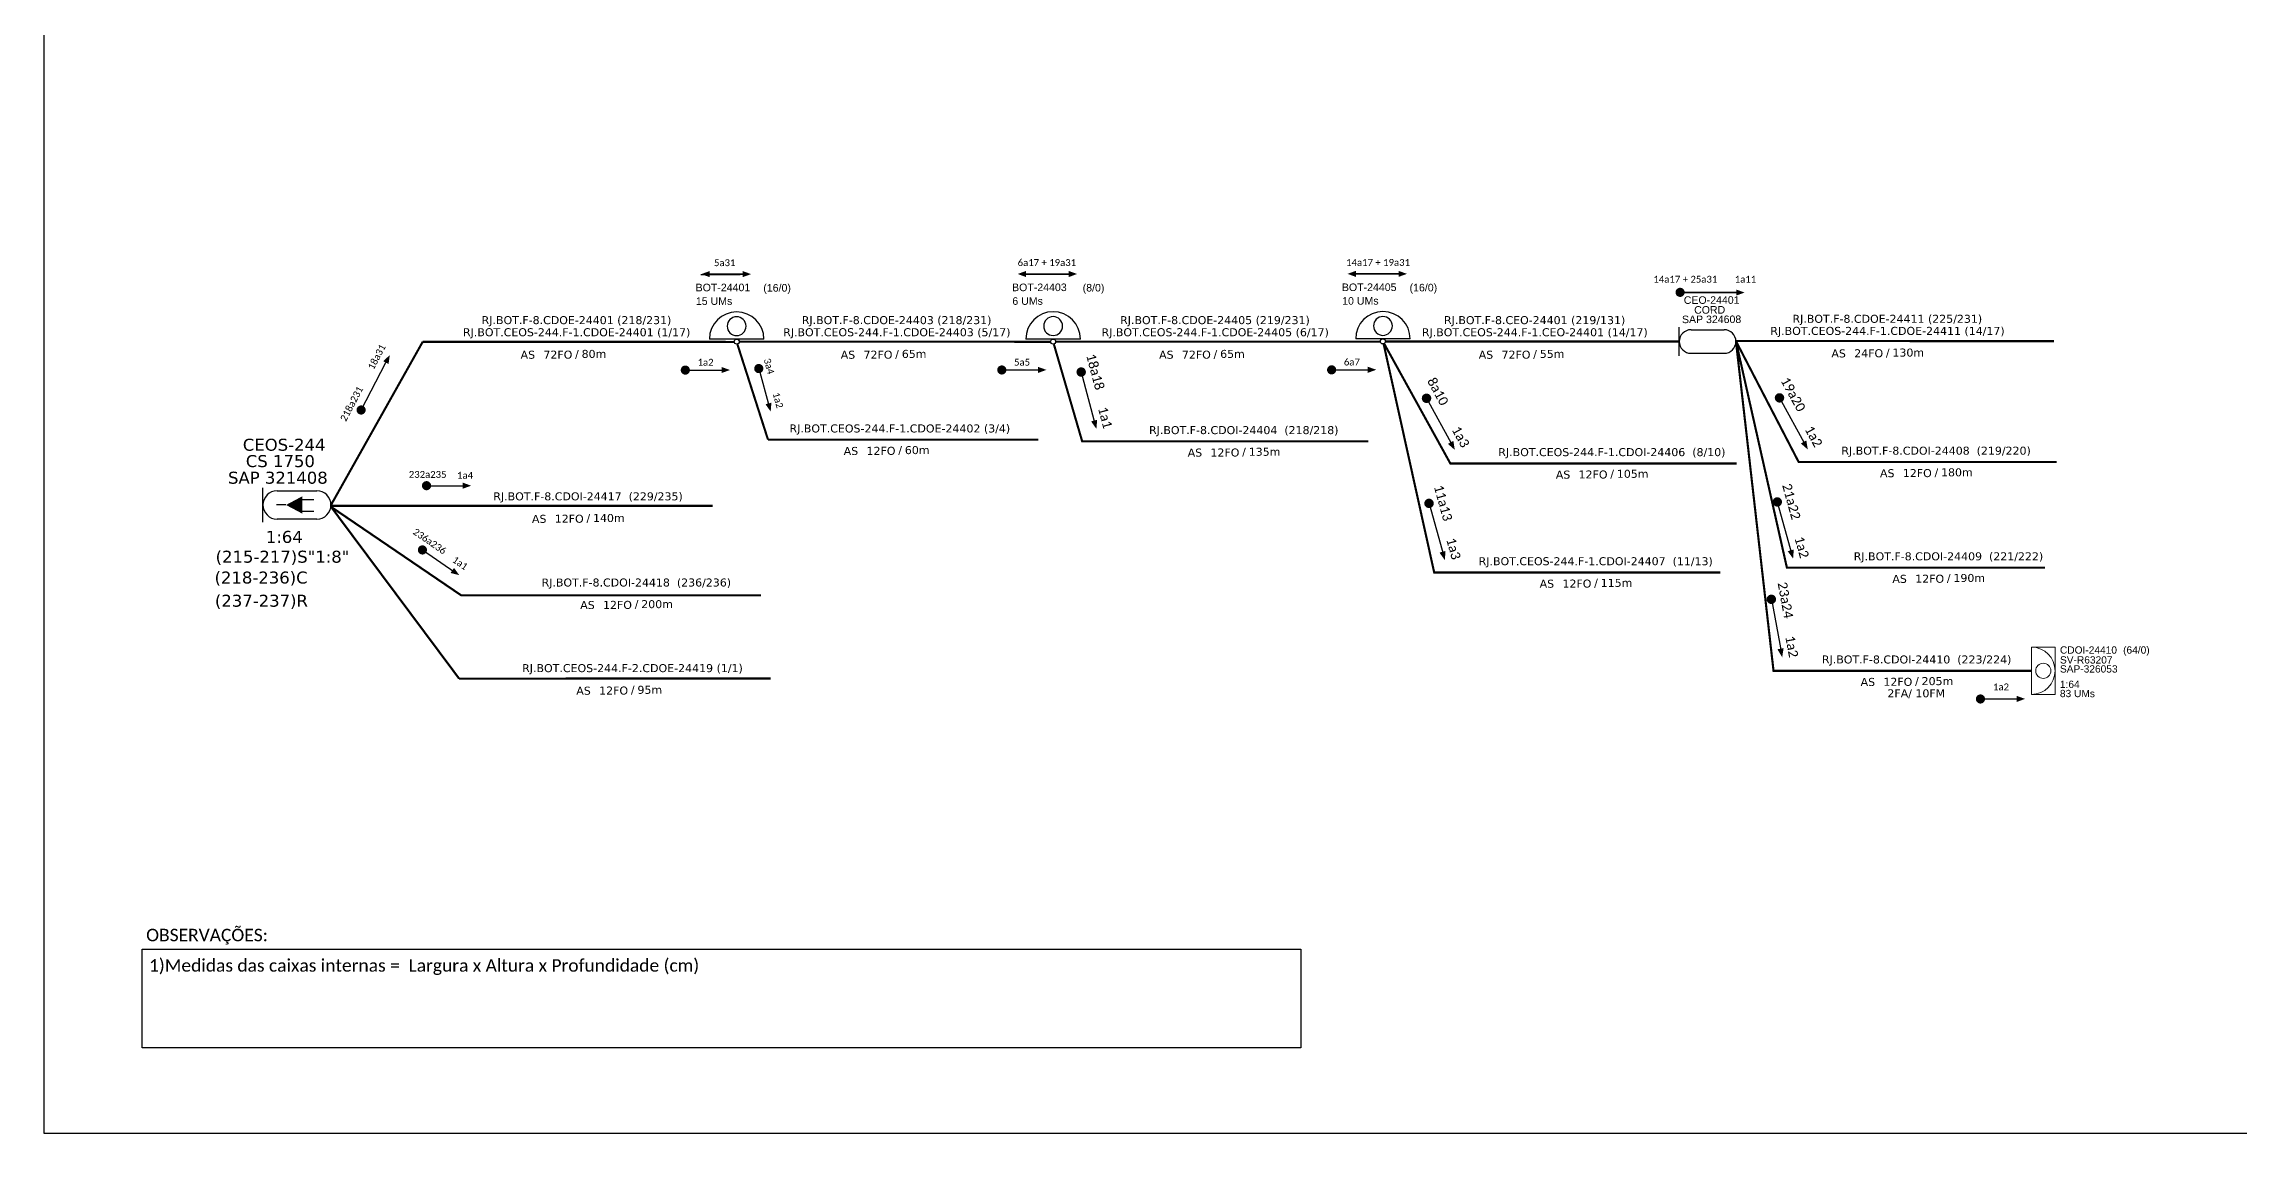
# Model space of a CAD drawing. Extents: x -4 to 837, y 1 to 595.
# Drawn here: x -4 to 523, y 1 to 263 of the extents above; entities that cross this region are included whole.
import ezdxf
from ezdxf.enums import TextEntityAlignment as Align

# ---------------------------------------------------------------- set-up
doc = ezdxf.new("R2010")
doc.units = 0
for name, color, linetype, lineweight in [("20.0-LEGENDA DOS CDO'S", 1, 'Continuous', 0), ('20.1-CDO_INTERIOR', 1, 'Continuous', 0), ('20.2-CDO_POSTE', 1, 'Continuous', 5), ('40.1-ETIQUETAS', 1, 'Continuous', 20)]:
    doc.layers.add(name, color=color, linetype=linetype, lineweight=lineweight)
for name, color, linetype in [('20.4-CEOS', 1, 'Continuous'), ('CAP a instalar', 1, 'Continuous'), ('CD a instalar', 1, 'Continuous'), ('SETA', 7, 'Continuous'), ('texto', 255, 'Continuous')]:
    doc.layers.add(name, color=color, linetype=linetype)
doc.styles.add('ARIAL', font='arial.ttf')
doc.styles.add('MtXpl_Calibri', font='calibri.ttf')
doc.styles.add('siredit', font='verdana.ttf')
doc.styles.add('WMF-Calibri0', font='calibri.ttf')
doc.linetypes.add('FENCELINE1', pattern='A,0.25,-0.1,[133,ltypeshp.shx,S=0.1,R=0,X=-0.1,Y=0],-0.1,1', length=1.45)

# ---------------------------------------------------------------- blocks, each defined once
blk = doc.blocks.new('ETIQUETA_RS5F')
at = {"layer": '40.1-ETIQUETAS', "color": 0, "style": 'siredit'}
blk.add_text('/', height=1.5, dxfattribs=at).set_placement((1.58, -1.95), align=Align.MIDDLE_RIGHT)
for tag, p in [('ETIQUETA_R_PRIMARIA', (1.21, 4.1)), ('ETIQUETA_R_SECUNDARIA', (1.21, 2.1)), ('F_ATIVAS/F_MORTAS', (1.14, -4.24))]:
    blk.add_attdef(tag, text='', height=1.5, dxfattribs=at).set_placement(p, align=Align.MIDDLE_CENTER)
for tag, p in [('TIPO_CABO', (-6.58, -2.12)), ('CAP_CABO', (0.4, -2.09))]:
    blk.add_attdef(tag, text='', height=1.5, dxfattribs=at).set_placement(p, align=Align.MIDDLE_RIGHT)
blk.add_attdef('METROS', text='', height=1.5, dxfattribs=at).set_placement((2.14, -1.95), align=Align.MIDDLE_LEFT)
for tag, p in [('FUSÃO_1', (0.85, -8.39)), ('FUSÃO_2', (0.85, -10.6)), ('FUSÃO_3', (0.85, -12.93)), ('FUSÃO_4', (0.85, -15.14)), ('FUSÃO_5', (0.85, -17.16))]:
    blk.add_attdef(tag, text='', height=1.5, dxfattribs=at).set_placement(p, align=Align.CENTER)
blk = doc.blocks.new('CDOE-TEXTO PADRÃO')
at = {"layer": "20.0-LEGENDA DOS CDO'S", "color": 0, "style": 'ARIAL'}
for tag, p in [('CDO_N', (0.49, 7.39)), ('CORDOALHA', (0.5, 4.33)), ('SAP', (0.51, 1.67)), ('SPLITER_1', (0.59, -0.91)), ('SPLITER_2', (0.6, -3.55)), ('(XX-XX_F)S', (0.54, -8.29)), ('(XX-XX_L)S', (0.55, -10.83)), ('UMS', (0.55, -13.15))]:
    blk.add_attdef(tag, p, '', height=1.7, rotation=0.118, dxfattribs=at)
blk.add_attdef('FIBRAS_UTILIZADAS', text='', height=1.7, rotation=0.118, dxfattribs=at).set_placement((19.77, 7.43), align=Align.CENTER)

msp = doc.modelspace()

# ---------------------------------------------------------------- linework, layer by layer
for p, q in [((-3.83, 595.26), (-3.83, 1.26)), ((-3.83, 1.26), (837.17, 1.26))]:
    msp.add_line(p, q)
at = {"color": 7}
for p, q in [((169.05, 191.93), (155.96, 191.93)), ((245.03, 191.96), (231.95, 191.96)), ((324.22, 191.99), (311.14, 191.99))]:
    msp.add_line(p, q, dxfattribs=at)
for points, const_width in [([(388.48, 203.17, 1), (389.58, 203.17, 1)], 1.1), ([(149.63, 184.5, 1), (150.73, 184.5, 1)], 1.1), ([(167.67, 185.4, 1), (167.96, 184.34, 1)], 1.1), ([(225.62, 184.53, 1), (226.72, 184.53, 1)], 1.1), ([(245.08, 184.58, 1), (245.37, 183.49, 1)], 1.13), ([(304.81, 184.56, 1), (305.91, 184.56, 1)], 1.1), ([(327.99, 178.28, 1), (328.3, 177.19, 1)], 1.13), ([(412.62, 178.32, 1), (413.17, 177.34, 1)], 1.13), ([(328.59, 153.04, 1), (328.9, 151.95, 1)], 1.13), ([(412.21, 153.38, 1), (412.52, 152.3, 1)], 1.13), ([(410.83, 130.01, 1), (411.04, 128.9, 1)], 1.13)]:
    msp.add_lwpolyline(points, format="xyb", close=True, dxfattribs=dict(at, const_width=const_width))
at = {"const_width": 1.1}
for points in [[(72.08, 174.43, 1), (72.59, 175.4, 1)], [(87.49, 156.74, 1), (88.59, 156.74, 1)], [(86.6, 141.62, 1), (87.51, 141, 1)], [(460.6, 105.52, 1), (461.7, 105.52, 1)]]:
    msp.add_lwpolyline(points, format="xyb", close=True, dxfattribs=at)
at = {"color": 0}
msp.add_lwpolyline([(19.73, 45.46), (297.98, 45.46), (297.98, 21.75), (19.73, 21.75)], close=True, dxfattribs=at)
at = {"color": 7}
for centre, major_axis, start_param, end_param in [((162.5, 191.93), (-4.63, 4.63), 3.926991, 7.068583), ((162.5, 195.04), (-1.6, 1.6), 3.926991, 10.210176), ((238.49, 191.96), (-4.63, 4.63), 3.926991, 7.068583), ((238.49, 195.07), (-1.6, 1.6), 3.926991, 10.210176), ((317.68, 191.99), (-4.63, 4.63), 3.926991, 7.068583), ((317.68, 195.1), (-1.6, 1.6), 3.926991, 10.210176), ((162.51, 191.33), (0.428, 0.428), 5.497787, 11.780972), ((238.49, 191.35), (0.428, 0.428), 5.497787, 11.780972), ((317.68, 191.38), (0.428, 0.428), 5.497787, 11.780972)]:
    msp.add_ellipse(centre, major_axis=major_axis, ratio=1, start_param=start_param, end_param=end_param, dxfattribs=at)
at = {"layer": '20.1-CDO_INTERIOR', "color": 1, "lineweight": 18}
msp.add_lwpolyline([(479.07, 106.61), (479.07, 117.96), (473.4, 117.96), (473.4, 106.61)], close=True, dxfattribs=at)
msp.add_circle((476.23, 112.29), 1.82, dxfattribs=at)
msp.add_arc((473.4, 112.29), 5.67, 270, 90, dxfattribs=at)
at = {"layer": '20.4-CEOS', "color": 5}
for p, q in [((388.82, 187.94), (388.82, 194.77)), ((391.65, 194.19), (399.6, 194.19)), ((399.6, 188.52), (391.65, 188.52))]:
    msp.add_line(p, q, dxfattribs=at)
at = {"layer": '20.4-CEOS', "color": 7}
for p, q in [((52.17, 155.51), (61.7, 155.51)), ((61.7, 148.71), (52.17, 148.71))]:
    msp.add_line(p, q, dxfattribs=at)
for points in [[(48.76, 148.01), (48.76, 156.21)], [(58.06, 153.46), (60.96, 153.46)], [(54.3, 152.11), (52.01, 152.11)], [(58.06, 150.63), (60.96, 150.63)]]:
    msp.add_lwpolyline(points, dxfattribs=at)
msp.add_lwpolyline([(54.3, 152.11, 0, 4.2, 0), (58.24, 152.11, 4.2, 4.2, 0)], format="xyseb", dxfattribs=at)
at = {"layer": '20.4-CEOS', "color": 5}
for centre, start, end in [((391.65, 191.36), 90, 270), ((399.6, 191.36), 270, 90)]:
    msp.add_arc(centre, 2.83, start, end, dxfattribs=at)
at = {"layer": '20.4-CEOS', "color": 7}
for centre, start, end in [((52.17, 152.11), 90, 270), ((61.7, 152.11), 270, 90)]:
    msp.add_arc(centre, 3.4, start, end, dxfattribs=at)
at = {"layer": 'CAP a instalar', "color": 7, "linetype": 'FENCELINE1', "ltscale": 5, "const_width": 0.513}
for points in [[(65.11, 152.11), (87.13, 191.3)], [(87.13, 191.3), (161.9, 191.27)], [(170.03, 167.81), (162.67, 190.74)], [(163.11, 191.33), (237.89, 191.3)], [(239.1, 191.35), (317.08, 191.33)], [(318.29, 191.38), (388.82, 191.36)], [(402.43, 191.48), (478.82, 191.45)], [(170.03, 167.81), (234.94, 167.81)], [(65.11, 151.67), (95.87, 110.41)], [(95.87, 110.41), (170.65, 110.44)]]:
    msp.add_lwpolyline(points, dxfattribs=at)
at = {"layer": 'CD a instalar', "color": 8, "linetype": 'FENCELINE1', "ltscale": 5, "const_width": 0.513}
for points in [[(314.2, 167.37), (245.47, 167.37), (238.65, 190.77)], [(398.71, 135.88), (329.99, 135.88), (317.84, 190.8)], [(402.59, 162.08), (333.86, 162.08), (317.97, 190.85)], [(476.61, 137.05), (414.67, 137.05), (402.43, 191.47)], [(479.42, 162.43), (417.49, 162.43), (402.43, 191.48)], [(156.76, 151.89), (65.1, 151.89)], [(168.34, 130.41), (96.36, 130.41), (65.11, 151.67)]]:
    msp.add_lwpolyline(points, dxfattribs=at)
at = {"layer": 'CD a instalar', "color": 1, "linetype": 'FENCELINE1', "ltscale": 8, "const_width": 0.513}
msp.add_lwpolyline([(473.4, 112.29), (411.46, 112.29), (402.43, 191.47)], dxfattribs=at)
at = {"layer": 'SETA', "color": 7}
for points in [[(153.89, 207.48), (163.34, 207.48)], [(155.26, 207.54), (164.71, 207.54)], [(164.71, 207.54), (155.26, 207.54)], [(231.24, 207.56), (242.99, 207.56)], [(242.99, 207.56), (231.24, 207.56)], [(310.43, 207.6), (322.18, 207.6)], [(322.18, 207.6), (310.43, 207.6)], [(388.82, 203.11), (403.25, 203.11)], [(403.25, 203.11), (388.82, 203.11)], [(150.18, 184.5), (159.64, 184.5)], [(226.17, 184.53), (235.62, 184.53)], [(305.36, 184.56), (314.81, 184.56)], [(245.23, 184.03), (248.62, 171.33)], [(328.15, 177.74), (334.45, 166.2)], [(412.9, 177.83), (419.2, 166.29)], [(412.37, 152.84), (415.89, 140.18)], [(328.74, 152.49), (332.26, 139.83)], [(410.94, 129.45), (413.34, 116.53)]]:
    msp.add_lwpolyline(points, dxfattribs=at)
at = {"layer": 'SETA'}
for points in [[(72.33, 174.91), (78.31, 186.3)], [(167.82, 184.87), (170.33, 175.75)], [(88.04, 156.74), (97.5, 156.72)], [(87.05, 141.31), (94.85, 135.96)], [(461.15, 105.52), (470.59, 105.52)]]:
    msp.add_lwpolyline(points, dxfattribs=at)
at = {"layer": 'SETA', "color": 7}
for points in [[(156.02, 208.28), (154, 207.55), (156.02, 206.82)], [(163.95, 208.28), (165.97, 207.55), (163.95, 206.82)], [(232, 208.31), (229.99, 207.58), (232, 206.84)], [(242.23, 208.31), (244.25, 207.58), (242.23, 206.84)], [(311.19, 208.34), (309.18, 207.61), (311.19, 206.88)], [(321.42, 208.34), (323.44, 207.61), (321.42, 206.88)], [(402.49, 203.86), (404.51, 203.12), (402.49, 202.39)], [(77.63, 186.65), (79.22, 188.1), (78.93, 185.97)], [(158.88, 185.25), (160.89, 184.52), (158.88, 183.79)], [(234.86, 185.28), (236.88, 184.55), (234.86, 183.81)], [(314.05, 185.31), (316.07, 184.58), (314.05, 183.84)], [(249.06, 172.57), (248.88, 170.38), (247.61, 172.18)], [(334.59, 167.51), (334.93, 165.34), (333.27, 166.78)], [(419.34, 167.61), (419.68, 165.43), (418.02, 166.88)], [(332.7, 141.07), (332.54, 138.88), (331.25, 140.66)], [(416.32, 141.42), (416.16, 139.22), (414.87, 141.01)], [(413.88, 117.73), (413.54, 115.55), (412.4, 117.45)]]:
    msp.add_solid(points, dxfattribs=at)
at = {"layer": 'SETA'}
for points in [[(170.85, 176.68), (170.67, 174.54), (169.43, 176.29)], [(96.74, 157.47), (98.76, 156.74), (96.74, 156.01)], [(94.65, 137), (95.89, 135.26), (93.81, 135.79)], [(469.84, 106.27), (471.85, 105.54), (469.84, 104.8)]]:
    msp.add_solid(points, dxfattribs=at)

# ---------------------------------------------------------------- block references
at = {"layer": '20.2-CDO_POSTE', "color": 7}
ref = msp.add_blockref('CDOE-TEXTO PADRÃO', (160.45, 191.25), dxfattribs=dict(at, xscale=1.069200003147125, yscale=1.069200003147125, zscale=1.069200003147125))
ref.add_attrib('CDO_N', 'BOT-24401', (152.65, 203.42), dxfattribs={"layer": "20.0-LEGENDA DOS CDO'S", "color": 0, "height": 1.817, "rotation": 0.118, "style": 'ARIAL'})
ref.add_attrib('CORDOALHA', '15 UMs', (152.71, 200.15), dxfattribs={"layer": '20.1-CDO_INTERIOR', "color": 0, "height": 1.817, "rotation": 0.118, "style": 'ARIAL'})
ref.add_attrib('FIBRAS_UTILIZADAS', '       (16/0)', dxfattribs={"layer": "20.0-LEGENDA DOS CDO'S", "color": 0, "height": 1.8175, "rotation": 0.118, "style": 'ARIAL'}).set_placement((169.75, 203.34), align=Align.CENTER)
ref = msp.add_blockref('CDOE-TEXTO PADRÃO', (236.43, 191.28), dxfattribs=dict(at, xscale=1.069200003147125, yscale=1.069200003147125, zscale=1.069200003147125))
ref.add_attrib('CDO_N', 'BOT-24403', (228.63, 203.45), dxfattribs={"layer": "20.0-LEGENDA DOS CDO'S", "color": 0, "height": 1.817, "rotation": 0.118, "style": 'ARIAL'})
ref.add_attrib('CORDOALHA', '6 UMs', (228.7, 200.17), dxfattribs={"layer": '20.1-CDO_INTERIOR', "color": 0, "height": 1.817, "rotation": 0.118, "style": 'ARIAL'})
ref.add_attrib('FIBRAS_UTILIZADAS', '       (8/0)', dxfattribs={"layer": "20.0-LEGENDA DOS CDO'S", "color": 0, "height": 1.8175, "rotation": 0.118, "style": 'ARIAL'}).set_placement((245.73, 203.37), align=Align.CENTER)
ref = msp.add_blockref('CDOE-TEXTO PADRÃO', (315.62, 191.31), dxfattribs=dict(at, xscale=1.069200003147125, yscale=1.069200003147125, zscale=1.069200003147125))
ref.add_attrib('CDO_N', 'BOT-24405', (307.82, 203.48), dxfattribs={"layer": "20.0-LEGENDA DOS CDO'S", "color": 0, "height": 1.817, "rotation": 0.118, "style": 'ARIAL'})
ref.add_attrib('CORDOALHA', '10 UMs', (307.89, 200.21), dxfattribs={"layer": '20.1-CDO_INTERIOR', "color": 0, "height": 1.817, "rotation": 0.118, "style": 'ARIAL'})
ref.add_attrib('FIBRAS_UTILIZADAS', '       (16/0)', dxfattribs={"layer": "20.0-LEGENDA DOS CDO'S", "color": 0, "height": 1.8175, "rotation": 0.118, "style": 'ARIAL'}).set_placement((324.92, 203.4), align=Align.CENTER)
at = {"layer": '20.2-CDO_POSTE', "color": 5}
ref = msp.add_blockref('CDOE-TEXTO PADRÃO', (389.93, 192.97), dxfattribs=dict(at, xscale=1.067418450900318, yscale=1.067418450900318, zscale=1.067418450900318))
ref.add_attrib('CDO_N', 'CEO-24401', (389.92, 200.4), dxfattribs={"layer": "20.0-LEGENDA DOS CDO'S", "color": 0, "height": 1.814, "rotation": 0.118, "style": 'ARIAL'})
ref.add_attrib('CORDOALHA', 'CORD', (392.4, 198.05), dxfattribs={"layer": "20.0-LEGENDA DOS CDO'S", "color": 0, "height": 1.814, "rotation": 0.118, "style": 'ARIAL'})
ref.add_attrib('SAP', 'SAP 324608', (389.48, 195.77), dxfattribs={"layer": "20.0-LEGENDA DOS CDO'S", "color": 0, "height": 1.814, "rotation": 0.118, "style": 'ARIAL'})
at = {"layer": '40.1-ETIQUETAS', "color": 7}
ref = msp.add_blockref('ETIQUETA_RS5F', (122.58, 190.9), dxfattribs=dict(at, xscale=1.280902120836367, yscale=1.280902120836367, zscale=1.280902120836367))
ref.add_attrib('ETIQUETA_R_PRIMARIA', 'RJ.BOT.F-8.CDOE-24401 (218/231)', dxfattribs={"color": 0, "height": 1.9214, "style": 'siredit'}).set_placement((124.05, 196.5), align=Align.MIDDLE_CENTER)
ref.add_attrib('ETIQUETA_R_SECUNDARIA', 'RJ.BOT.CEOS-244.F-1.CDOE-24401 (1/17)', dxfattribs={"color": 0, "height": 1.9214, "style": 'siredit'}).set_placement((124.09, 193.59), align=Align.MIDDLE_CENTER)
ref.add_attrib('TIPO_CABO', 'AS', dxfattribs={"color": 0, "height": 1.921, "style": 'siredit'}).set_placement((114.1, 188.19), align=Align.MIDDLE_RIGHT)
ref.add_attrib('CAP_CABO', '72FO', dxfattribs={"color": 0, "height": 1.921, "style": 'siredit'}).set_placement((123.05, 188.21), align=Align.MIDDLE_RIGHT)
ref.add_attrib('METROS', '80m', dxfattribs={"color": 0, "height": 1.921, "style": 'siredit'}).set_placement((125.28, 188.39), align=Align.MIDDLE_LEFT)
ref = msp.add_blockref('ETIQUETA_RS5F', (199.44, 190.9), dxfattribs=dict(at, xscale=1.280902120836367, yscale=1.280902120836367, zscale=1.280902120836367))
ref.add_attrib('ETIQUETA_R_PRIMARIA', 'RJ.BOT.F-8.CDOE-24403 (218/231)', dxfattribs={"color": 0, "height": 1.9214, "style": 'siredit'}).set_placement((200.91, 196.5), align=Align.MIDDLE_CENTER)
ref.add_attrib('ETIQUETA_R_SECUNDARIA', 'RJ.BOT.CEOS-244.F-1.CDOE-24403 (5/17)', dxfattribs={"color": 0, "height": 1.9214, "style": 'siredit'}).set_placement((200.96, 193.59), align=Align.MIDDLE_CENTER)
ref.add_attrib('TIPO_CABO', 'AS', dxfattribs={"color": 0, "height": 1.921, "style": 'siredit'}).set_placement((190.97, 188.19), align=Align.MIDDLE_RIGHT)
ref.add_attrib('CAP_CABO', '72FO', dxfattribs={"color": 0, "height": 1.921, "style": 'siredit'}).set_placement((199.91, 188.21), align=Align.MIDDLE_RIGHT)
ref.add_attrib('METROS', '65m', dxfattribs={"color": 0, "height": 1.921, "style": 'siredit'}).set_placement((202.15, 188.39), align=Align.MIDDLE_LEFT)
ref = msp.add_blockref('ETIQUETA_RS5F', (275.88, 190.9), dxfattribs=dict(at, xscale=1.280902120836367, yscale=1.280902120836367, zscale=1.280902120836367))
ref.add_attrib('ETIQUETA_R_PRIMARIA', 'RJ.BOT.F-8.CDOE-24405 (219/231)', dxfattribs={"color": 0, "height": 1.9214, "style": 'siredit'}).set_placement((277.35, 196.5), align=Align.MIDDLE_CENTER)
ref.add_attrib('ETIQUETA_R_SECUNDARIA', 'RJ.BOT.CEOS-244.F-1.CDOE-24405 (6/17)', dxfattribs={"color": 0, "height": 1.9214, "style": 'siredit'}).set_placement((277.4, 193.59), align=Align.MIDDLE_CENTER)
ref.add_attrib('TIPO_CABO', 'AS', dxfattribs={"color": 0, "height": 1.921, "style": 'siredit'}).set_placement((267.41, 188.19), align=Align.MIDDLE_RIGHT)
ref.add_attrib('CAP_CABO', '72FO', dxfattribs={"color": 0, "height": 1.921, "style": 'siredit'}).set_placement((276.35, 188.21), align=Align.MIDDLE_RIGHT)
ref.add_attrib('METROS', '65m', dxfattribs={"color": 0, "height": 1.921, "style": 'siredit'}).set_placement((278.59, 188.39), align=Align.MIDDLE_LEFT)
ref = msp.add_blockref('ETIQUETA_RS5F', (352.63, 190.9), dxfattribs=dict(at, xscale=1.280902120836367, yscale=1.280902120836367, zscale=1.280902120836367))
ref.add_attrib('ETIQUETA_R_PRIMARIA', 'RJ.BOT.F-8.CEO-24401 (219/131)', dxfattribs={"color": 0, "height": 1.9214, "style": 'siredit'}).set_placement((354.1, 196.5), align=Align.MIDDLE_CENTER)
ref.add_attrib('ETIQUETA_R_SECUNDARIA', 'RJ.BOT.CEOS-244.F-1.CEO-24401 (14/17)', dxfattribs={"color": 0, "height": 1.9214, "style": 'siredit'}).set_placement((354.14, 193.59), align=Align.MIDDLE_CENTER)
ref.add_attrib('TIPO_CABO', 'AS', dxfattribs={"color": 0, "height": 1.921, "style": 'siredit'}).set_placement((344.15, 188.19), align=Align.MIDDLE_RIGHT)
ref.add_attrib('CAP_CABO', '72FO', dxfattribs={"color": 0, "height": 1.921, "style": 'siredit'}).set_placement((353.1, 188.21), align=Align.MIDDLE_RIGHT)
ref.add_attrib('METROS', '55m', dxfattribs={"color": 0, "height": 1.921, "style": 'siredit'}).set_placement((355.33, 188.39), align=Align.MIDDLE_LEFT)
ref = msp.add_blockref('ETIQUETA_RS5F', (437.31, 191.22), dxfattribs=dict(at, xscale=1.280902120836367, yscale=1.280902120836367, zscale=1.280902120836367))
ref.add_attrib('ETIQUETA_R_PRIMARIA', 'RJ.BOT.F-8.CDOE-24411 (225/231)', dxfattribs={"color": 0, "height": 1.9214, "style": 'siredit'}).set_placement((438.78, 196.82), align=Align.MIDDLE_CENTER)
ref.add_attrib('ETIQUETA_R_SECUNDARIA', 'RJ.BOT.CEOS-244.F-1.CDOE-24411 (14/17)', dxfattribs={"color": 0, "height": 1.9214, "style": 'siredit'}).set_placement((438.82, 193.91), align=Align.MIDDLE_CENTER)
ref.add_attrib('TIPO_CABO', 'AS', dxfattribs={"color": 0, "height": 1.921, "style": 'siredit'}).set_placement((428.83, 188.51), align=Align.MIDDLE_RIGHT)
ref.add_attrib('CAP_CABO', '24FO', dxfattribs={"color": 0, "height": 1.921, "style": 'siredit'}).set_placement((437.78, 188.54), align=Align.MIDDLE_RIGHT)
ref.add_attrib('METROS', '130m', dxfattribs={"color": 0, "height": 1.921, "style": 'siredit'}).set_placement((440.01, 188.71), align=Align.MIDDLE_LEFT)
ref = msp.add_blockref('ETIQUETA_RS5F', (200.17, 167.79), dxfattribs=dict(at, xscale=1.283, yscale=1.283, zscale=1.283))
ref.add_attrib('ETIQUETA_R_SECUNDARIA', 'RJ.BOT.CEOS-244.F-1.CDOE-24402 (3/4)', dxfattribs={"color": 0, "height": 1.9245, "style": 'siredit'}).set_placement((201.68, 170.49), align=Align.MIDDLE_CENTER)
ref.add_attrib('TIPO_CABO', 'AS', dxfattribs={"color": 0, "height": 1.925, "style": 'siredit'}).set_placement((191.68, 165.08), align=Align.MIDDLE_RIGHT)
ref.add_attrib('CAP_CABO', '12FO', dxfattribs={"color": 0, "height": 1.925, "style": 'siredit'}).set_placement((200.64, 165.11), align=Align.MIDDLE_RIGHT)
ref.add_attrib('METROS', '60m', dxfattribs={"color": 0, "height": 1.925, "style": 'siredit'}).set_placement((202.88, 165.29), align=Align.MIDDLE_LEFT)
ref = msp.add_blockref('ETIQUETA_RS5F', (135.97, 110.23), dxfattribs=dict(at, xscale=1.283, yscale=1.283, zscale=1.283))
ref.add_attrib('ETIQUETA_R_SECUNDARIA', 'RJ.BOT.CEOS-244.F-2.CDOE-24419 (1/1)', dxfattribs={"color": 0, "height": 1.9245, "style": 'siredit'}).set_placement((137.49, 112.93), align=Align.MIDDLE_CENTER)
ref.add_attrib('TIPO_CABO', 'AS', dxfattribs={"color": 0, "height": 1.925, "style": 'siredit'}).set_placement((127.48, 107.51), align=Align.MIDDLE_RIGHT)
ref.add_attrib('CAP_CABO', '12FO', dxfattribs={"color": 0, "height": 1.925, "style": 'siredit'}).set_placement((136.44, 107.54), align=Align.MIDDLE_RIGHT)
ref.add_attrib('METROS', '95m', dxfattribs={"color": 0, "height": 1.925, "style": 'siredit'}).set_placement((138.68, 107.72), align=Align.MIDDLE_LEFT)
at = {"layer": 'CD a instalar', "color": 8, "linetype": 'FENCELINE1', "ltscale": 5}
ref = msp.add_blockref('ETIQUETA_RS5F', (282.74, 167.4), dxfattribs=dict(at, xscale=1.280902120837365, yscale=1.280902120837365, zscale=1.280902120837365))
ref.add_attrib('ETIQUETA_R_SECUNDARIA', 'RJ.BOT.F-8.CDOI-24404  (218/218)', dxfattribs={"layer": '40.1-ETIQUETAS', "color": 0, "height": 1.9214, "style": 'siredit'}).set_placement((284.26, 170.09), align=Align.MIDDLE_CENTER)
ref.add_attrib('TIPO_CABO', 'AS', dxfattribs={"layer": '40.1-ETIQUETAS', "color": 0, "height": 1.921, "style": 'siredit'}).set_placement((274.27, 164.69), align=Align.MIDDLE_RIGHT)
ref.add_attrib('CAP_CABO', '12FO', dxfattribs={"layer": '40.1-ETIQUETAS', "color": 0, "height": 1.921, "style": 'siredit'}).set_placement((283.21, 164.71), align=Align.MIDDLE_RIGHT)
ref.add_attrib('METROS', '135m', dxfattribs={"layer": '40.1-ETIQUETAS', "color": 0, "height": 1.921, "style": 'siredit'}).set_placement((285.45, 164.89), align=Align.MIDDLE_LEFT)
ref = msp.add_blockref('ETIQUETA_RS5F', (371.13, 162.11), dxfattribs=dict(at, xscale=1.280902120837365, yscale=1.280902120837365, zscale=1.280902120837365))
ref.add_attrib('ETIQUETA_R_SECUNDARIA', 'RJ.BOT.CEOS-244.F-1.CDOI-24406  (8/10)', dxfattribs={"layer": '40.1-ETIQUETAS', "color": 0, "height": 1.9214, "style": 'siredit'}).set_placement((372.65, 164.8), align=Align.MIDDLE_CENTER)
ref.add_attrib('TIPO_CABO', 'AS', dxfattribs={"layer": '40.1-ETIQUETAS', "color": 0, "height": 1.921, "style": 'siredit'}).set_placement((362.66, 159.4), align=Align.MIDDLE_RIGHT)
ref.add_attrib('CAP_CABO', '12FO', dxfattribs={"layer": '40.1-ETIQUETAS', "color": 0, "height": 1.921, "style": 'siredit'}).set_placement((371.6, 159.43), align=Align.MIDDLE_RIGHT)
ref.add_attrib('METROS', '105m', dxfattribs={"layer": '40.1-ETIQUETAS', "color": 0, "height": 1.921, "style": 'siredit'}).set_placement((373.84, 159.6), align=Align.MIDDLE_LEFT)
ref = msp.add_blockref('ETIQUETA_RS5F', (448.98, 162.45), dxfattribs=dict(at, xscale=1.280902120837365, yscale=1.280902120837365, zscale=1.280902120837365))
ref.add_attrib('ETIQUETA_R_SECUNDARIA', 'RJ.BOT.F-8.CDOI-24408  (219/220)', dxfattribs={"layer": '40.1-ETIQUETAS', "color": 0, "height": 1.9214, "style": 'siredit'}).set_placement((450.49, 165.15), align=Align.MIDDLE_CENTER)
ref.add_attrib('TIPO_CABO', 'AS', dxfattribs={"layer": '40.1-ETIQUETAS', "color": 0, "height": 1.921, "style": 'siredit'}).set_placement((440.5, 159.74), align=Align.MIDDLE_RIGHT)
ref.add_attrib('CAP_CABO', '12FO', dxfattribs={"layer": '40.1-ETIQUETAS', "color": 0, "height": 1.921, "style": 'siredit'}).set_placement((449.45, 159.77), align=Align.MIDDLE_RIGHT)
ref.add_attrib('METROS', '180m', dxfattribs={"layer": '40.1-ETIQUETAS', "color": 0, "height": 1.921, "style": 'siredit'}).set_placement((451.68, 159.95), align=Align.MIDDLE_LEFT)
ref = msp.add_blockref('ETIQUETA_RS5F', (125.31, 151.49), dxfattribs=dict(at, xscale=1.280902120837365, yscale=1.280902120837365, zscale=1.280902120837365))
ref.add_attrib('ETIQUETA_R_SECUNDARIA', 'RJ.BOT.F-8.CDOI-24417  (229/235)', dxfattribs={"layer": '40.1-ETIQUETAS', "color": 0, "height": 1.9214, "style": 'siredit'}).set_placement((126.82, 154.18), align=Align.MIDDLE_CENTER)
ref.add_attrib('TIPO_CABO', 'AS', dxfattribs={"layer": '40.1-ETIQUETAS', "color": 0, "height": 1.921, "style": 'siredit'}).set_placement((116.83, 148.78), align=Align.MIDDLE_RIGHT)
ref.add_attrib('CAP_CABO', '12FO', dxfattribs={"layer": '40.1-ETIQUETAS', "color": 0, "height": 1.921, "style": 'siredit'}).set_placement((125.77, 148.81), align=Align.MIDDLE_RIGHT)
ref.add_attrib('METROS', '140m', dxfattribs={"layer": '40.1-ETIQUETAS', "color": 0, "height": 1.921, "style": 'siredit'}).set_placement((128.01, 148.98), align=Align.MIDDLE_LEFT)
ref = msp.add_blockref('ETIQUETA_RS5F', (367.26, 135.91), dxfattribs=dict(at, xscale=1.280902120837365, yscale=1.280902120837365, zscale=1.280902120837365))
ref.add_attrib('ETIQUETA_R_SECUNDARIA', 'RJ.BOT.CEOS-244.F-1.CDOI-24407  (11/13)', dxfattribs={"layer": '40.1-ETIQUETAS', "color": 0, "height": 1.9214, "style": 'siredit'}).set_placement((368.77, 138.6), align=Align.MIDDLE_CENTER)
ref.add_attrib('TIPO_CABO', 'AS', dxfattribs={"layer": '40.1-ETIQUETAS', "color": 0, "height": 1.921, "style": 'siredit'}).set_placement((358.78, 133.2), align=Align.MIDDLE_RIGHT)
ref.add_attrib('CAP_CABO', '12FO', dxfattribs={"layer": '40.1-ETIQUETAS', "color": 0, "height": 1.921, "style": 'siredit'}).set_placement((367.73, 133.23), align=Align.MIDDLE_RIGHT)
ref.add_attrib('METROS', '115m', dxfattribs={"layer": '40.1-ETIQUETAS', "color": 0, "height": 1.921, "style": 'siredit'}).set_placement((369.96, 133.41), align=Align.MIDDLE_LEFT)
ref = msp.add_blockref('ETIQUETA_RS5F', (451.95, 137.08), dxfattribs=dict(at, xscale=1.280902120837365, yscale=1.280902120837365, zscale=1.280902120837365))
ref.add_attrib('ETIQUETA_R_SECUNDARIA', 'RJ.BOT.F-8.CDOI-24409  (221/222)', dxfattribs={"layer": '40.1-ETIQUETAS', "color": 0, "height": 1.9214, "style": 'siredit'}).set_placement((453.46, 139.78), align=Align.MIDDLE_CENTER)
ref.add_attrib('TIPO_CABO', 'AS', dxfattribs={"layer": '40.1-ETIQUETAS', "color": 0, "height": 1.921, "style": 'siredit'}).set_placement((443.47, 134.37), align=Align.MIDDLE_RIGHT)
ref.add_attrib('CAP_CABO', '12FO', dxfattribs={"layer": '40.1-ETIQUETAS', "color": 0, "height": 1.921, "style": 'siredit'}).set_placement((452.42, 134.4), align=Align.MIDDLE_RIGHT)
ref.add_attrib('METROS', '190m', dxfattribs={"layer": '40.1-ETIQUETAS', "color": 0, "height": 1.921, "style": 'siredit'}).set_placement((454.65, 134.58), align=Align.MIDDLE_LEFT)
ref = msp.add_blockref('ETIQUETA_RS5F', (136.89, 130.79), dxfattribs=dict(at, xscale=1.280902120837365, yscale=1.280902120837365, zscale=1.280902120837365))
ref.add_attrib('ETIQUETA_R_SECUNDARIA', 'RJ.BOT.F-8.CDOI-24418  (236/236)', dxfattribs={"layer": '40.1-ETIQUETAS', "color": 0, "height": 1.9214, "style": 'siredit'}).set_placement((138.41, 133.49), align=Align.MIDDLE_CENTER)
ref.add_attrib('TIPO_CABO', 'AS', dxfattribs={"layer": '40.1-ETIQUETAS', "color": 0, "height": 1.921, "style": 'siredit'}).set_placement((128.42, 128.09), align=Align.MIDDLE_RIGHT)
ref.add_attrib('CAP_CABO', '12FO', dxfattribs={"layer": '40.1-ETIQUETAS', "color": 0, "height": 1.921, "style": 'siredit'}).set_placement((137.36, 128.11), align=Align.MIDDLE_RIGHT)
ref.add_attrib('METROS', '200m', dxfattribs={"layer": '40.1-ETIQUETAS', "color": 0, "height": 1.921, "style": 'siredit'}).set_placement((139.6, 128.29), align=Align.MIDDLE_LEFT)
at = {"layer": 'CD a instalar', "color": 1, "linetype": 'FENCELINE1', "ltscale": 5}
ref = msp.add_blockref('ETIQUETA_RS5F', (444.31, 112.32), dxfattribs=dict(at, xscale=1.280902120837365, yscale=1.280902120837365, zscale=1.280902120837365))
ref.add_attrib('ETIQUETA_R_SECUNDARIA', 'RJ.BOT.F-8.CDOI-24410  (223/224)', dxfattribs={"layer": '40.1-ETIQUETAS', "color": 0, "height": 1.9214, "style": 'siredit'}).set_placement((445.83, 115.01), align=Align.MIDDLE_CENTER)
ref.add_attrib('TIPO_CABO', 'AS', dxfattribs={"layer": '40.1-ETIQUETAS', "color": 0, "height": 1.921, "style": 'siredit'}).set_placement((435.84, 109.61), align=Align.MIDDLE_RIGHT)
ref.add_attrib('CAP_CABO', '12FO', dxfattribs={"layer": '40.1-ETIQUETAS', "color": 0, "height": 1.921, "style": 'siredit'}).set_placement((444.78, 109.64), align=Align.MIDDLE_RIGHT)
ref.add_attrib('METROS', '205m', dxfattribs={"layer": '40.1-ETIQUETAS', "color": 0, "height": 1.921, "style": 'siredit'}).set_placement((447.02, 109.81), align=Align.MIDDLE_LEFT)
ref.add_attrib('F_ATIVAS/F_MORTAS', '2FA/ 10FM', dxfattribs={"layer": '40.1-ETIQUETAS', "color": 0, "height": 1.921, "style": 'siredit'}).set_placement((445.74, 106.88), align=Align.MIDDLE_CENTER)

# ---------------------------------------------------------------- texts
for s, style, p in [('OBSERVAÇÕES:', 'WMF-Calibri0', (20.72, 47.33)), ('1)Medidas das caixas internas =  Largura x Altura x Profundidade (cm)', 'MtXpl_Calibri', (21.4, 40.03))]:
    msp.add_text(s, height=3, dxfattribs=dict(style=style)).set_placement(p)
at = {"color": 7, "insert": (248.62, 184.08), "char_height": 2.2605, "width": 166.8764, "attachment_point": 5, "rotation": 284.8737}
msp.add_mtext('{\\fCalibri|b0|i0|c0|p34;\\C256;18a18}', dxfattribs=at)
at = {"color": 5, "char_height": 2.2605, "width": 166.8764, "attachment_point": 5}
for s, insert, rotation in [('{\\fCalibri|b0|i0|c0|p34;\\C256;8a10}', (330.88, 179.37), 298.5659), ('{\\fCalibri|b0|i0|c0|p34;\\C256;19a20}', (416.18, 178.68), 298.5659), ('{\\fCalibri|b0|i0|c0|p34;\\C256;1a1}', (251, 173.09), 284.8737), ('{\\fCalibri|b0|i0|c0|p34;\\C256;1a3}', (336.35, 168.47), 298.5659), ('{\\fCalibri|b0|i0|c0|p34;\\C256;1a2}', (421.1, 168.56), 298.5659), ('{\\fCalibri|b0|i0|c0|p34;\\C256;11a13}', (332.14, 152.58), 285.4552), ('{\\fCalibri|b0|i0|c0|p34;\\C256;21a22}', (415.76, 152.92), 285.4552), ('{\\fCalibri|b0|i0|c0|p34;\\C256;1a3}', (334.63, 141.61), 285.4552), ('{\\fCalibri|b0|i0|c0|p34;\\C256;1a2}', (418.25, 141.95), 285.4552), ('{\\fCalibri|b0|i0|c0|p34;\\C256;23a24}', (414.33, 129.24), 280.4745), ('{\\fCalibri|b0|i0|c0|p34;\\C256;1a2}', (415.85, 118.09), 280.4745)]:
    msp.add_mtext(s, dxfattribs=dict(at, insert=insert, rotation=rotation))
at = {"insert": (466.09, 108.41), "char_height": 1.6473, "width": 27.8482, "attachment_point": 5}
msp.add_mtext('{\\fCalibri|b0|i0|c0|p34;\\C7;1a2}', dxfattribs=at)
at = {"layer": "20.0-LEGENDA DOS CDO'S", "color": 1, "style": 'ARIAL'}
for s, p in [('CDOI-24410', (480.23, 116.41)), ('(64/0)', (495.4, 116.41)), ('SAP-326053', (480.23, 111.87)), ('SV-R63207', (480.24, 114.03)), ('83 UMs', (480.22, 105.96)), ('1:64', (480.22, 108.17))]:
    msp.add_text(s, height=1.747, rotation=359.9724, dxfattribs=at).set_placement(p)
at = {"layer": '20.4-CEOS', "color": 7, "linetype": 'ByBlock', "style": 'siredit'}
for s, p in [('CEOS-244', (53.86, 168.02)), ('CS 1750', (52.95, 164.09)), ('SAP 321408', (52.35, 160.1)), ('1:64', (53.89, 145.89)), ('(215-217)S"1:8"', (53.45, 141.13)), ('(218-236)C', (48.32, 136.12)), ('(237-237)R', (48.4, 130.56))]:
    msp.add_text(s, height=2.881, dxfattribs=at).set_placement(p, align=Align.TOP_CENTER)
at = {"layer": 'texto', "color": 7, "char_height": 1.65, "width": 27.8947, "attachment_point": 5}
for s, insert in [('{\\fCalibri|b0|i0|c0|p34;\\C7;5a31}', (159.63, 210.28)), ('{\\fCalibri|b0|i0|c0|p34;\\C7;6a17 + 19a31}', (236.99, 210.31)), ('{\\fCalibri|b0|i0|c0|p34;\\C7;14a17 + 19a31}', (316.51, 210.34)), ('{\\fCalibri|b0|i0|c0|p34;\\C7;14a17 + 25a31}', (390.29, 206.31)), ('{\\fCalibri|b0|i0|c0|p34;\\C7;1a11}', (404.73, 206.31)), ('{\\fCalibri|b0|i0|c0|p34;\\C7;1a2}', (155.04, 186.37)), ('{\\fCalibri|b0|i0|c0|p34;\\C7;5a5}', (231.03, 186.39)), ('{\\fCalibri|b0|i0|c0|p34;\\C7;6a7}', (310.22, 186.43))]:
    msp.add_mtext(s, dxfattribs=dict(at, insert=insert))
for s, insert, rotation in [('{\\fCalibri|b0|i0|c0|p34;\\C7;18a31}', (76.09, 187.66), 62.3002), ('{\\fCalibri|b0|i0|c0|p34;\\C7;3a4}', (170.28, 185.43), 285.397)]:
    msp.add_mtext(s, dxfattribs=dict(at, insert=insert, rotation=rotation))
at = {"layer": 'texto', "char_height": 1.65, "width": 27.8947, "attachment_point": 5}
for s, insert, rotation in [('{\\fCalibri|b0|i0|c0|p34;\\C7;218a231}', (70.06, 176.4), 62.3002), ('{\\fCalibri|b0|i0|c0|p34;\\C7;1a2}', (172.43, 177.24), 285.397), ('{\\fCalibri|b0|i0|c0|p34;\\C7;232a235}', (88.31, 159.44), 359.8997), ('{\\fCalibri|b0|i0|c0|p34;\\C7;1a4}', (97.29, 159.23), 359.8997), ('{\\fCalibri|b0|i0|c0|p34;\\C7;236a236}', (88.8, 143.39), 325.4949), ('{\\fCalibri|b0|i0|c0|p34;\\C7;1a1}', (96.1, 138.14), 325.4949)]:
    msp.add_mtext(s, dxfattribs=dict(at, insert=insert, rotation=rotation))

doc.saveas('drawing.dxf')
